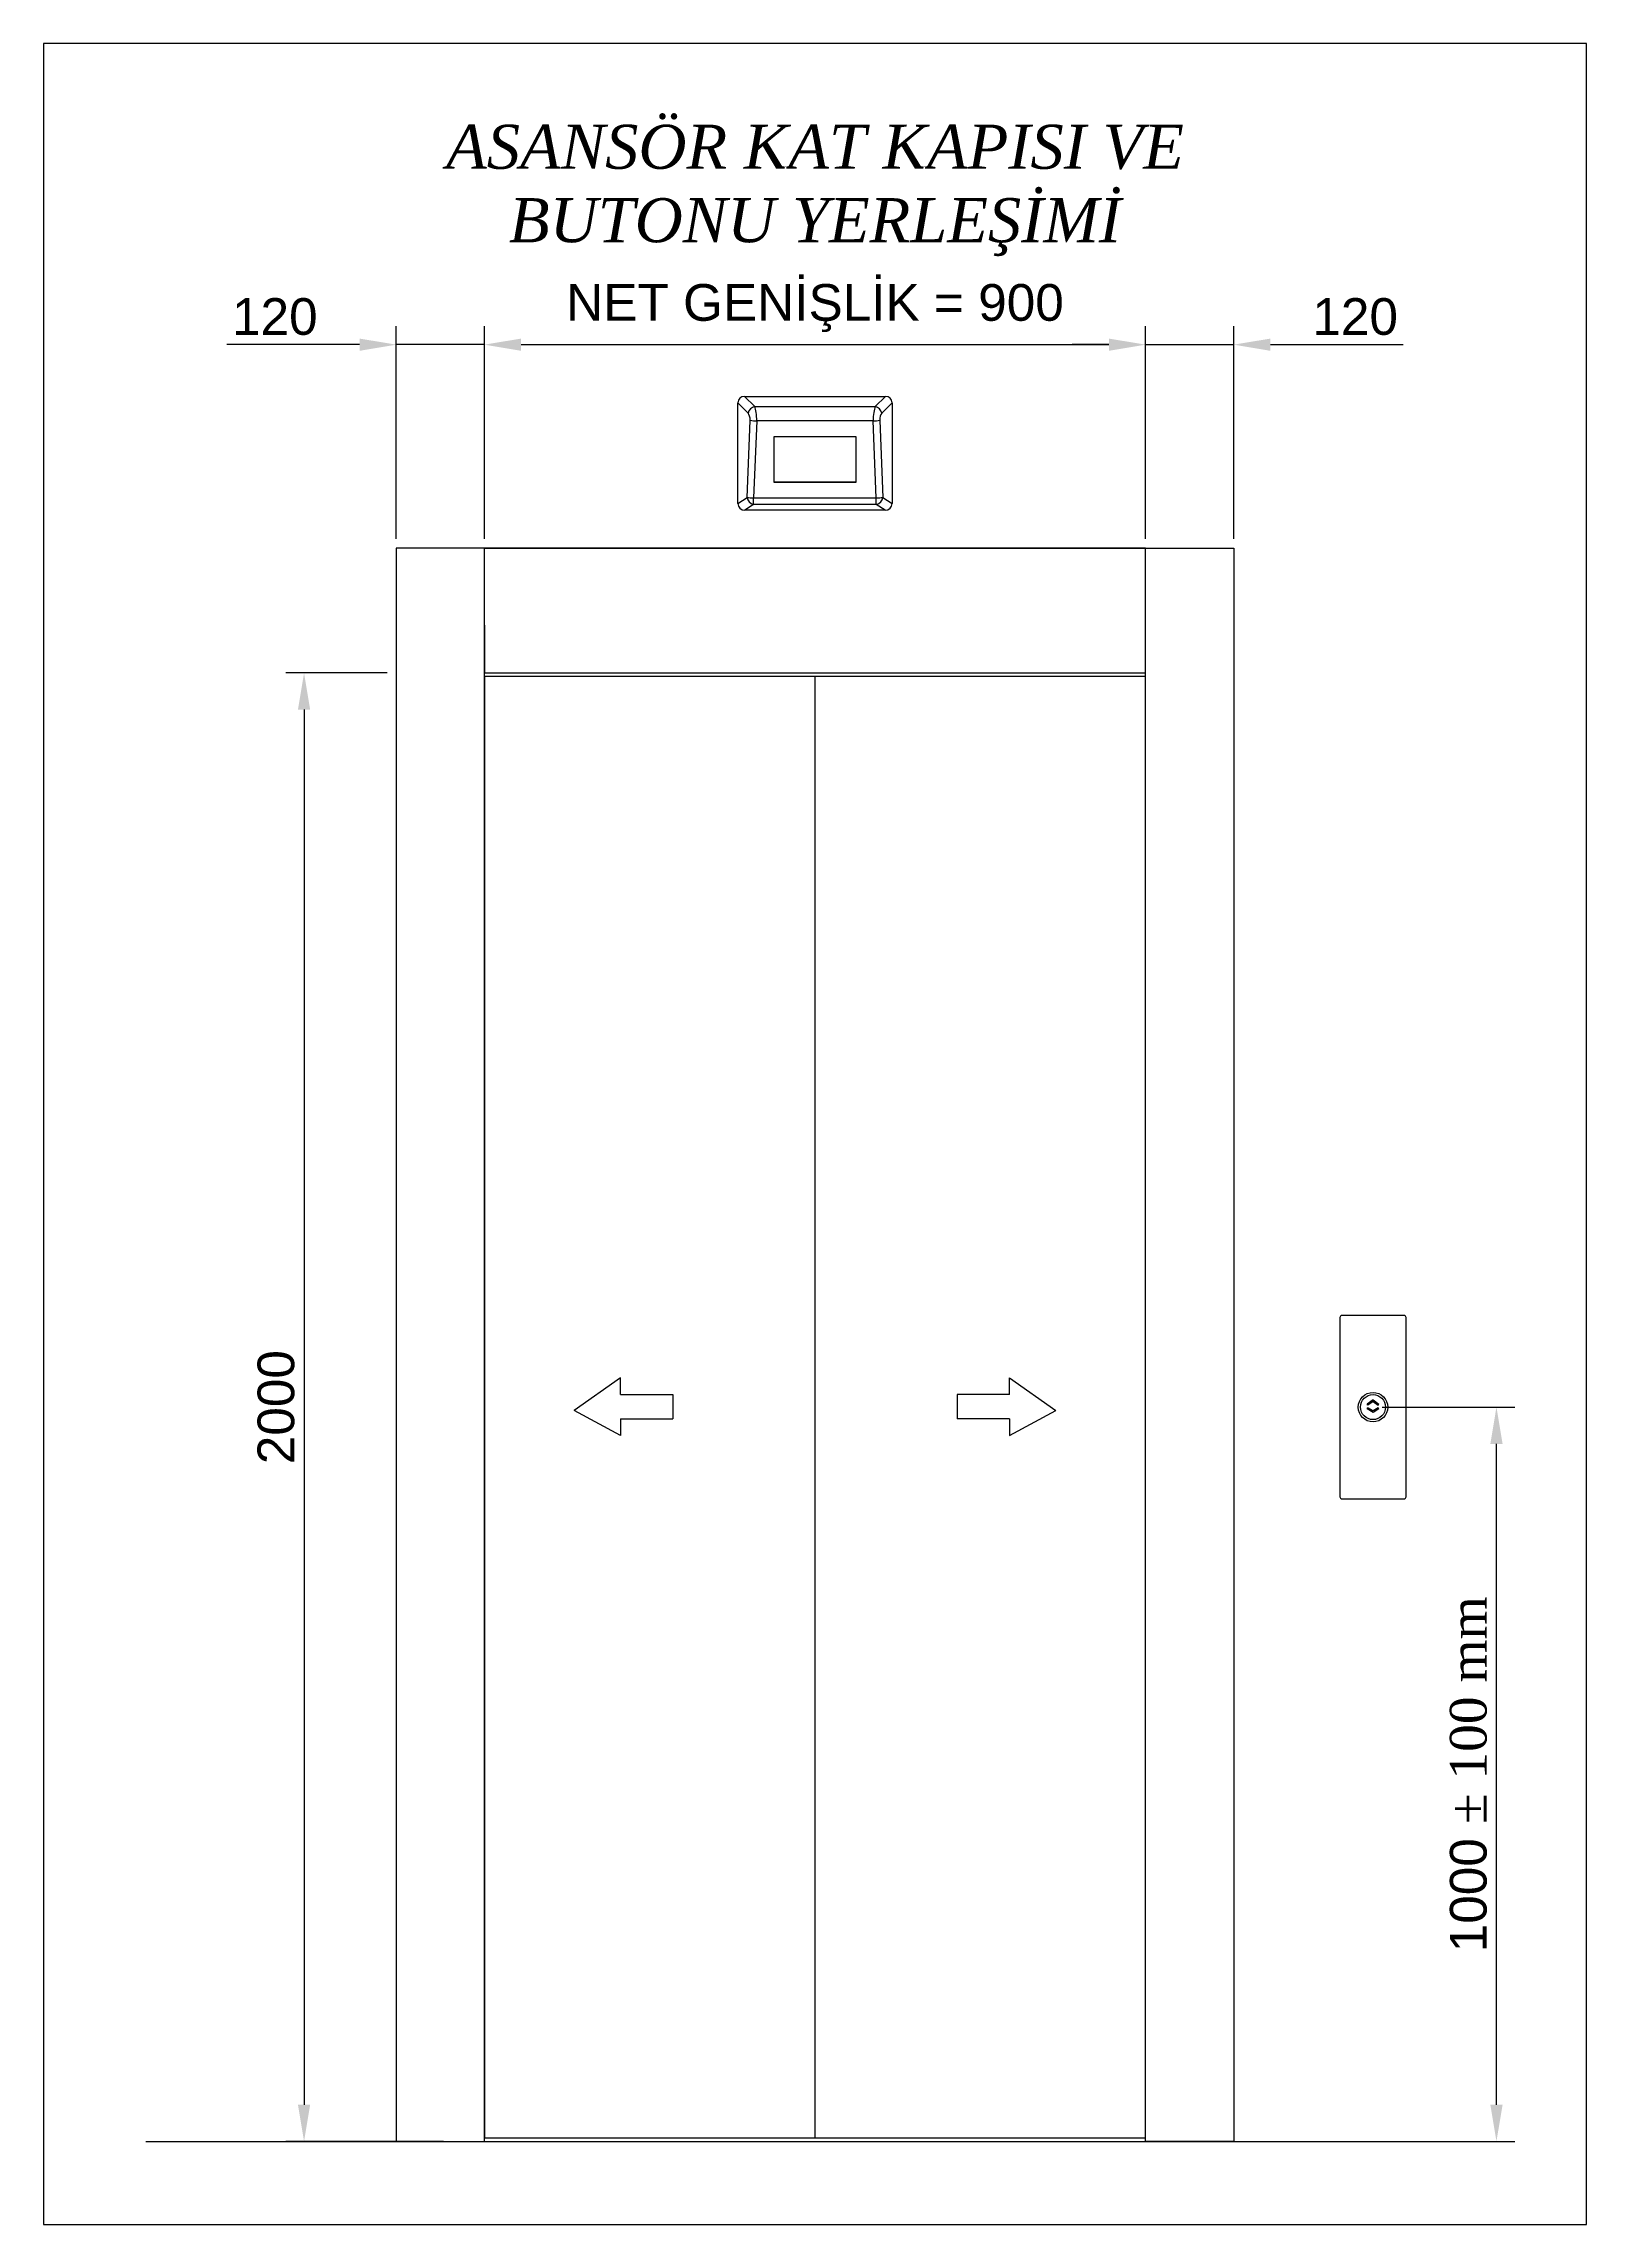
# Model space of a CAD drawing. Header units: millimetres. Extents: x 0 to 630, y 0 to 297.
# Drawn here: x 420 to 630, y 0 to 297 of the extents above; entities that cross this region are included whole.
import ezdxf

# ---------------------------------------------------------------- set-up
doc = ezdxf.new("R2010")
doc.units = ezdxf.units.MM
doc.linetypes.add('SLD-Solid', pattern=[0])
doc.layers.add('Yazılar', color=70, linetype='Continuous')
doc.styles.get("Standard").update_dxf_attribs({"font": 'arial.ttf'})
doc.dimstyles.new('ISO-25', dxfattribs={"dimtxt": 2.5, "dimasz": 2.5, "dimexe": 1.25, "dimexo": 0.625, "dimtad": 1, "dimtxsty": 'Standard', "dimcen": 2.5, "dimadec": 0, "dimazin": 0, "dimtfac": 1, "dimtmove": 0, "dimatfit": 3, "dimfxl": 1, "dimarcsym": 0})

# ---------------------------------------------------------------- blocks, each defined once
blk = doc.blocks.new('*D48')
at = {"color": 60, "lineweight": -2, "transparency": 16777216}
for p, q in [((347.8, 2182.5), (347.8, 2472)), ((467.8, 2182.5), (467.8, 2472)), ((297.8, 2447), (117.2, 2447)), ((467.8, 2447), (347.8, 2447)), ((517.8, 2447), (567.8, 2447))]:
    blk.add_line(p, q, dxfattribs=at)
at = {"color": 60, "transparency": 16777216}
for points in [[(297.8, 2455.3), (297.8, 2438.6), (347.8, 2447)], [(517.8, 2455.3), (517.8, 2438.6), (467.8, 2447)]]:
    blk.add_solid(points, dxfattribs=at)
at = {"layer": 'DEFPOINTS', "color": 0, "transparency": 16777216}
for p in [(347.8, 2447), (347.8, 2170), (467.8, 2170)]:
    blk.add_point(p, dxfattribs=at)
at = {"color": 0, "transparency": 16777216, "insert": (182.5, 2485), "char_height": 50, "attachment_point": 5}
blk.add_mtext('120', dxfattribs=at)
blk = doc.blocks.new('*D44')
at = {"color": 60, "lineweight": -2, "transparency": 16777216}
for p, q in [((467.8, 2182.5), (467.8, 2472)), ((1367.8, 2182.5), (1367.8, 2472)), ((517.8, 2447), (1317.8, 2447))]:
    blk.add_line(p, q, dxfattribs=at)
at = {"color": 60, "transparency": 16777216}
for points in [[(517.8, 2455.3), (517.8, 2438.6), (467.8, 2447)], [(1317.8, 2455.3), (1317.8, 2438.6), (1367.8, 2447)]]:
    blk.add_solid(points, dxfattribs=at)
at = {"layer": 'DEFPOINTS', "color": 0, "transparency": 16777216}
for p in [(1367.8, 2447), (467.8, 2170), (1367.8, 2170)]:
    blk.add_point(p, dxfattribs=at)
at = {"color": 0, "transparency": 16777216, "insert": (917.8, 2496.8), "char_height": 50, "attachment_point": 5}
blk.add_mtext('NET GENİŞLİK = 900', dxfattribs=at)
blk = doc.blocks.new('*D45')
at = {"color": 60, "lineweight": -2, "transparency": 16777216}
for p, q in [((335.3, 2000), (197.3, 2000)), ((222.3, 1950), (222.3, 50)), ((412.1, 0), (197.3, 0))]:
    blk.add_line(p, q, dxfattribs=at)
at = {"color": 60, "transparency": 16777216}
for points in [[(214, 1950), (230.6, 1950), (222.3, 2000)], [(214, 50), (230.6, 50), (222.3, 0)]]:
    blk.add_solid(points, dxfattribs=at)
at = {"layer": 'DEFPOINTS', "color": 0, "transparency": 16777216}
for p in [(347.8, 2000), (222.3, 0), (424.6, 0)]:
    blk.add_point(p, dxfattribs=at)
at = {"color": 0, "transparency": 16777216, "insert": (184.3, 1000), "char_height": 50, "attachment_point": 5, "rotation": 90}
blk.add_mtext('2000', dxfattribs=at)
blk = doc.blocks.new('*D46')
at = {"color": 60, "lineweight": -2, "transparency": 16777216}
for p, q in [((1367.8, 2182.5), (1367.8, 2472)), ((1487.8, 2182.5), (1487.8, 2472)), ((1317.8, 2447), (1267.8, 2447)), ((1367.8, 2447), (1487.8, 2447)), ((1537.8, 2447), (1718.4, 2447))]:
    blk.add_line(p, q, dxfattribs=at)
at = {"color": 60, "transparency": 16777216}
for points in [[(1317.8, 2455.3), (1317.8, 2438.6), (1367.8, 2447)], [(1537.8, 2455.3), (1537.8, 2438.6), (1487.8, 2447)]]:
    blk.add_solid(points, dxfattribs=at)
at = {"layer": 'DEFPOINTS', "color": 0, "transparency": 16777216}
for p in [(1487.8, 2447), (1367.8, 2170), (1487.8, 2170)]:
    blk.add_point(p, dxfattribs=at)
at = {"color": 0, "transparency": 16777216, "insert": (1653.1, 2485), "char_height": 50, "attachment_point": 5}
blk.add_mtext('120', dxfattribs=at)
blk = doc.blocks.new('*D47')
at = {"color": 60, "lineweight": -2, "transparency": 16777216}
for p, q in [((1689.9, 1000), (1870.4, 1000)), ((1845.4, 50), (1845.4, 950)), ((1713.4, 0), (1870.4, 0))]:
    blk.add_line(p, q, dxfattribs=at)
at = {"color": 60, "transparency": 16777216}
for points in [[(1837.1, 950), (1853.8, 950), (1845.4, 1000)], [(1837.1, 50), (1853.8, 50), (1845.4, 0)]]:
    blk.add_solid(points, dxfattribs=at)
at = {"layer": 'DEFPOINTS', "color": 0, "transparency": 16777216}
for p in [(1677.4, 1000), (1845.4, 1000), (1700.9, 0)]:
    blk.add_point(p, dxfattribs=at)
at = {"color": 0, "transparency": 16777216, "insert": (1807.4, 500), "char_height": 50, "attachment_point": 5, "rotation": 90}
blk.add_mtext('1000 {\\fTimes New Roman|b0|i0|c162|p18;± 100 mm}', dxfattribs=at)
blk = doc.blocks.new('A$C293401AB')
at = {"color": 7, "linetype": 'SLD-Solid', "lineweight": 25}
for p, q in [((0, 247), (0, 3)), ((87, 250), (3, 250)), ((90, 3), (90, 247)), ((45, 135), (36.9, 129.1)), ((38.1, 127.5), (36.9, 129.1)), ((37, 122.5), (38.1, 124.2)), ((45, 117.5), (37, 122.5)), ((45, 132.5), (38.1, 127.5)), ((45, 119.9), (38.1, 124.2)), ((45, 135), (53.1, 129.1)), ((45, 132.5), (51.9, 127.5)), ((51.9, 124.2), (45, 119.9)), ((53, 122.5), (45, 117.5)), ((51.9, 127.5), (53.1, 129.1)), ((53, 122.5), (51.9, 124.2)), ((3, 0), (87, 0))]:
    blk.add_line(p, q, dxfattribs=at)
for radius in [20, 17]:
    blk.add_circle((45, 125), radius, dxfattribs=at)
for centre, start, end in [((3, 247), 89.9848, 180.0197), ((87, 247), 359.9803, 90.0152), ((3, 3), 179.9803, 270.0152), ((87, 3), 269.9848, 0.0197)]:
    blk.add_arc(centre, 3, start, end, dxfattribs=at)
blk = doc.blocks.new('A$C2AE02A86')
at = {"color": 7, "linetype": 'SLD-Solid', "lineweight": 25}
for p, q in [((55.2, 155), (69.1, 141)), ((55.2, 155), (247.3, 155)), ((233.3, 141), (247.3, 155)), ((46.2, 9.1), (46.2, 146.1)), ((60.2, 132.1), (46.2, 146.1)), ((58.7, 17.4), (62.9, 122.3)), ((71.9, 121.6), (67.7, 16.6)), ((69.1, 141), (233.3, 141)), ((230.5, 121.6), (71.9, 121.6)), ((234.7, 16.6), (230.5, 121.6)), ((239.5, 122.3), (243.7, 17.4)), ((256.2, 146.1), (242.2, 132.1)), ((256.2, 146.1), (256.2, 9.1)), ((207.2, 100), (95.2, 100)), ((95.2, 100), (95.2, 38.2)), ((207.2, 38.2), (207.2, 100)), ((95.2, 38.4), (207.2, 38.4)), ((95.2, 38.2), (207.2, 38.2)), ((46.2, 9.1), (58.7, 17.4)), ((67.7, 7.9), (55.8, 0)), ((246.6, 0), (55.8, 0)), ((67.7, 16.6), (234.7, 16.6)), ((67.7, 7.9), (67.7, 16.6)), ((234.7, 7.9), (67.7, 7.9)), ((234.7, 7.9), (234.7, 16.6)), ((246.6, 0), (234.7, 7.9)), ((243.7, 17.4), (256.2, 9.1))]:
    blk.add_line(p, q, dxfattribs=at)
for centre, radius, start, end in [((71.6, 129.6), 11.7, 102.2529, 167.7471), ((73.5, 190.9), 69.3, 261.1925, 268.6177), ((228.9, 190.9), 69.3, 271.3823, 278.8075), ((230.8, 129.6), 11.7, 12.2529, 77.7471), ((69.3, 85.9), 69.3, 261.1925, 268.6177), ((69.7, 18.8), 11.1, 187.2264, 259.4013), ((233.1, 85.9), 69.3, 271.3823, 278.8075), ((232.7, 18.8), 11.1, 280.5987, 352.7736)]:
    blk.add_arc(centre, radius, start, end, dxfattribs=at)
for centre, major_axis, ratio, start_param, end_param in [((57.4, 143.8), (8.66, -8.66), 0.816497, 2.456873, 3.826312), ((245, 143.8), (8.66, 8.66), 0.816497, 5.598466, 6.967905), ((57.9, 123.1), (0, 10), 0.5, 4.632559, 5.819538), ((66.9, 123.1), (0, 20), 0.25, 4.632559, 5.819538), ((235.5, 123.1), (0, 20), 0.25, 0.463648, 1.650626), ((244.5, 123.1), (0, 10), 0.5, 0.463648, 1.650626), ((57.4, 10.5), (-9.71, -6.47), 0.857143, 5.764039, 7.192938), ((245, 10.5), (-9.71, 6.47), 0.857143, 2.231839, 3.660739)]:
    blk.add_ellipse(centre, major_axis=major_axis, ratio=ratio, start_param=start_param, end_param=end_param, dxfattribs=at)
blk = doc.blocks.new('A$C2D217129')
for p, q in [((652.992, 1039.702), (589.79, 995.511)), ((652.992, 1017.388), (652.992, 1039.702)), ((1182.588, 1017.388), (1182.588, 1039.702)), ((1182.588, 1039.702), (1245.79, 995.511)), ((652.992, 1017.388), (724.067, 1017.388)), ((724.067, 1017.388), (724.067, 983.917)), ((1182.588, 1017.388), (1111.513, 1017.388)), ((1111.513, 1017.388), (1111.513, 983.917)), ((652.992, 961.603), (589.79, 995.511)), ((652.992, 983.917), (724.067, 983.917)), ((652.992, 983.917), (652.992, 961.603)), ((1182.588, 983.917), (1111.513, 983.917)), ((1182.588, 961.603), (1245.79, 995.511)), ((1182.588, 983.917), (1182.588, 961.603)), ((6.79, 0), (1862.79, 0))]:
    blk.add_line(p, q)
for points in [[(347.79, 0), (467.79, 0), (467.79, 2170), (347.79, 2170)], [(467.79, 2170), (1367.79, 2170), (1367.79, 2170), (467.79, 2170)], [(1487.79, 0), (1367.79, 0), (1367.79, 2170), (1487.79, 2170)], [(467.79, 5), (1367.79, 5), (1367.79, 1995), (467.79, 1995)], [(1367.79, 1995), (917.79, 1995), (917.79, 5), (1367.79, 5)]]:
    blk.add_lwpolyline(points, close=True)
for points in [[(1367.79, 2100), (1367.79, 2110)], [(467.79, 2065), (467.79, 2000), (1367.79, 2000), (1367.79, 2065)], [(1367.79, 2065), (1367.79, 2075)], [(917.79, 1995), (467.79, 1995), (467.79, 5), (917.79, 5)]]:
    blk.add_lwpolyline(points)
for name, p in [('A$C2AE02A86', (766.584, 2221.618)), ('A$C293401AB', (1632.386, 875))]:
    blk.add_blockref(name, p)
at = {"layer": 'Yazılar', "insert": (917.79, 2657.003), "char_height": 60, "width": 2511, "attachment_point": 5}
blk.add_mtext('{\\fTimes New Roman|b0|i1|c162|p18;ASANSÖR KAT KAPISI VE \\PBUTONU YERLEŞİMİ}', dxfattribs=at)
for base, p1, p2, angle, text, picture, middle in [((1367.79, 2446.961), (467.79, 2170), (1367.79, 2170), 0, 'NET GENİŞLİK = <>', '*D44', (917.79, 2496.825)), ((1845.445, 1000), (1700.852, 0), (1677.386, 1000), 90, '<> {\\fTimes New Roman|b0|i0|c162|p18;± 100 mm}', '*D47', (1807.41, 500))]:
    dim = blk.add_linear_dim(base=base, p1=p1, p2=p2, angle=angle, text=text, dimstyle='ISO-25')
    dim.commit()
    dim.dimension.update_dxf_attribs({"geometry": picture, "text_midpoint": middle})
for base, p1, p2, angle, picture, middle in [((347.79, 2446.961), (467.79, 2170), (347.79, 2170), 0, '*D48', (182.493, 2484.99)), ((1487.79, 2446.961), (1367.79, 2170), (1487.79, 2170), 180, '*D46', (1653.087, 2484.99))]:
    dim = blk.add_linear_dim(base=base, p1=p1, p2=p2, angle=angle, dimstyle='ISO-25')
    dim.commit()
    dim.dimension.update_dxf_attribs({"geometry": picture, "text_midpoint": middle})
dim = blk.add_linear_dim(base=(222.304, 0), p1=(347.79, 2000), p2=(424.614, 0), angle=90, dimstyle='ISO-25')
dim.commit()
dim.dimension.update_dxf_attribs({"geometry": '*D45', "text_midpoint": (222.304, 1000), "dimtype": 128})

msp = doc.modelspace()

# ---------------------------------------------------------------- linework, layer by layer
msp.add_lwpolyline([(630, 0), (630, 297), (420, 297), (420, 0)], close=True)

# ---------------------------------------------------------------- block references
at = {"xscale": 0.1, "yscale": 0.1, "zscale": 0.1}
msp.add_blockref('A$C2D217129', (433.22, 11.3), dxfattribs=at)

doc.saveas('drawing.dxf')
